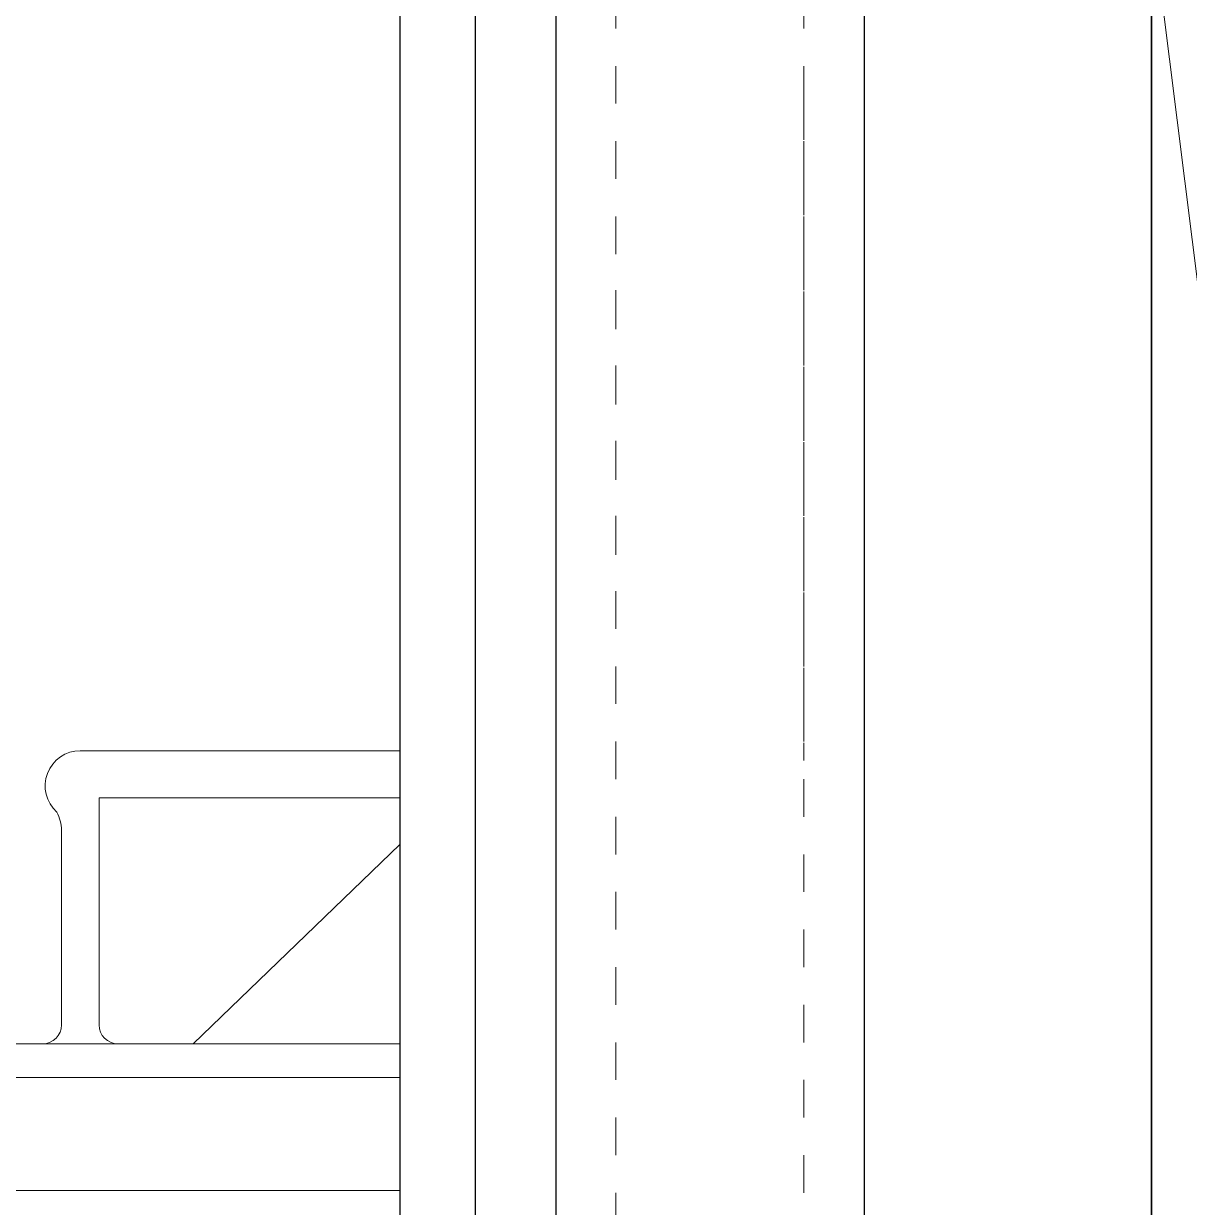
# Model space of a CAD drawing. Header units: inches. Extents: x -81.3 to 1.8, y 184.7 to 266.4.
# Drawn here: x -50.881 to -47.78, y 236.203 to 239.35 of the extents above; entities that cross this region are included whole.
import ezdxf

# ---------------------------------------------------------------- set-up
doc = ezdxf.new("R2010")
doc.units = ezdxf.units.IN
doc.header["$MEASUREMENT"] = 0
doc.linetypes.add('DASHED2', pattern=[0.375, 0.25, -0.125])
for name, color, linetype, lineweight in [('A2 Hatch', 8, 'Continuous', 9), ('A4 medium', 7, 'Continuous', 35), ('DETAILS', 7, 'Continuous', 13)]:
    doc.layers.add(name, color=color, linetype=linetype, lineweight=lineweight)

msp = doc.modelspace()

# ---------------------------------------------------------------- linework, layer by layer
at = {"color": 1}
for p, q in [((-49.8804, 240.1378), (-49.8804, 227.6378)), ((-49.6804, 239.8878), (-49.6804, 238.2664)), ((-49.4654, 239.6378), (-49.4654, 238.0514)), ((-48.6454, 239.6378), (-48.6454, 237.2314)), ((-47.8804, 239.6378), (-47.8804, 227.6378)), ((-48.6454, 239.3014), (-48.6454, 227.6378)), ((-49.4654, 238.4814), (-49.4654, 227.6378)), ((-49.6804, 238.2664), (-49.6804, 227.6378))]:
    msp.add_line(p, q, dxfattribs=at)
at = {"layer": 'A2 Hatch', "linetype": 'DASHED2', "ltscale": 0.15}
for p, q in [((-49.3054, 239.6378), (-49.3054, 237.8914)), ((-48.8054, 239.6378), (-48.8054, 237.3914)), ((-48.8054, 239.1414), (-48.8054, 227.6378)), ((-49.3054, 238.6414), (-49.3054, 227.6378))]:
    msp.add_line(p, q, dxfattribs=at)
at = {"layer": 'A2 Hatch', "ltscale": 0.15}
msp.add_line((-47.8804, 239.6378), (-46.3804, 227.6378), dxfattribs=at)
at = {"layer": 'A4 medium', "ltscale": 0.15}
msp.add_lwpolyline([(-46.3804, 227.6378), (-46.3804, 239.6378), (-47.8804, 239.6378), (-47.8804, 227.6378)], close=True, dxfattribs=at)
at = {"layer": 'DETAILS', "color": 6, "lineweight": 20}
for p, q in [((-50.7304, 237.4171), (-49.8804, 237.4171)), ((-50.6804, 236.6878), (-50.6804, 237.2921)), ((-50.6804, 237.2921), (-49.8804, 237.2921)), ((-50.7804, 236.6878), (-50.7804, 237.2057)), ((-50.4304, 236.6378), (-49.8804, 237.168)), ((-53.8804, 236.6378), (-49.8804, 236.6378)), ((-50.8304, 236.6378), (-51.3804, 236.6378)), ((-50.8304, 236.6378), (-50.6304, 236.6378)), ((-50.6304, 236.6378), (-50.4304, 236.6378)), ((-49.8804, 236.5478), (-53.8804, 236.5478)), ((-49.8804, 236.2478), (-53.8804, 236.2478))]:
    msp.add_line(p, q, dxfattribs=at)
for centre, radius, start, end in [((-50.7304, 237.3235), 0.0936, 90, 228.272), ((-50.8927, 237.2025), 0.1123, 1.5997, 27.0975), ((-50.8304, 236.6878), 0.05, 270, 0), ((-50.6304, 236.6878), 0.05, 180, 270)]:
    msp.add_arc(centre, radius, start, end, dxfattribs=at)

doc.saveas('drawing.dxf')
